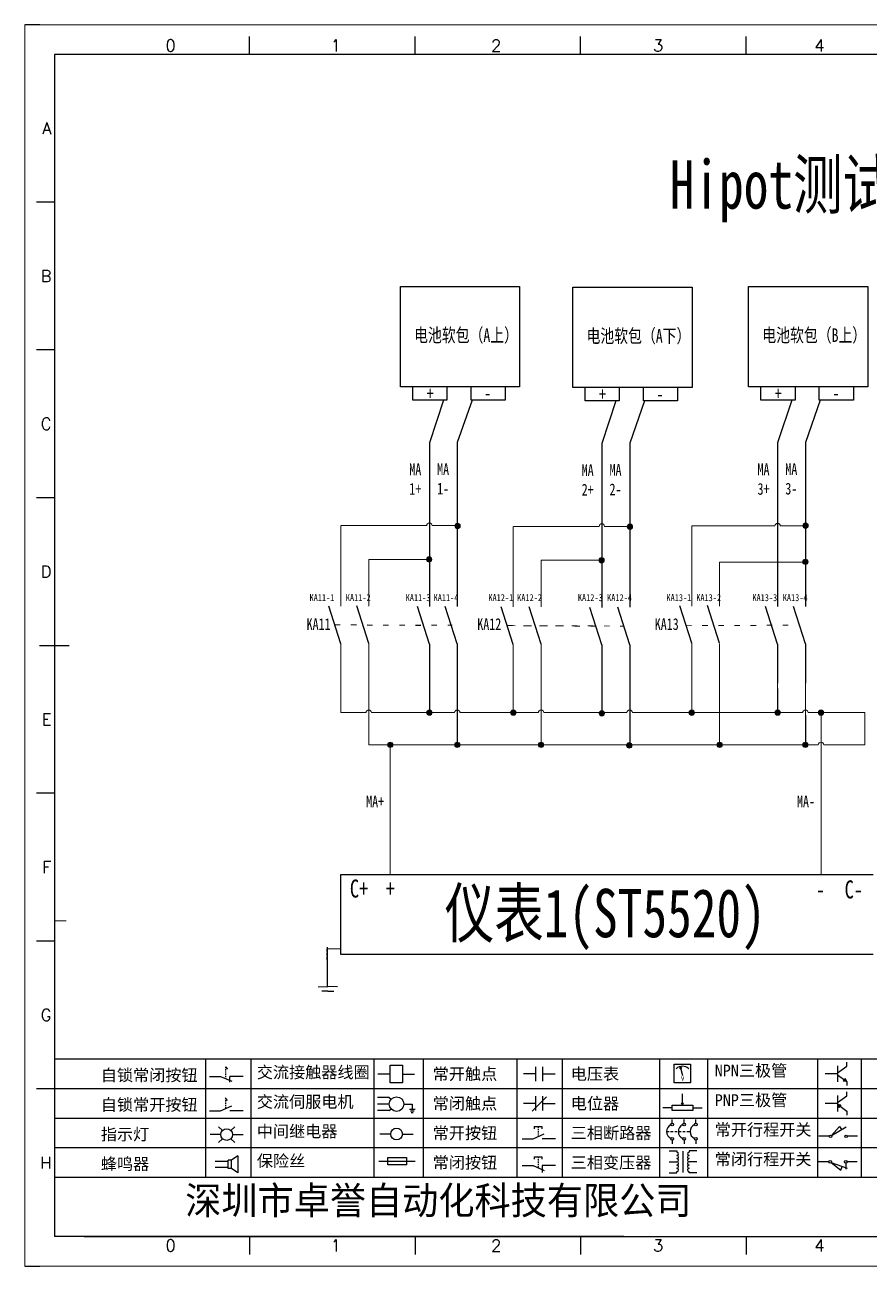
# Model space of a CAD drawing. Extents: x 38255 to 47052, y -6758 to -3353.
# Drawn here: x 40677.7 to 40834.8, y -5387.1 to -5156.1 of the extents above; entities that cross this region are included whole.
import ezdxf
from ezdxf.enums import TextEntityAlignment as Align

# ---------------------------------------------------------------- set-up
doc = ezdxf.new("R2010")
doc.units = 0
doc.header["$MEASUREMENT"] = 0
doc.linetypes.add('2', pattern=[15, 1, -2, 1, -2, 1, -2, 1, -2, 1, -2])
doc.linetypes.add('DASHED', pattern=[0.75, 0.5, -0.25])
doc.layers.add('AE_BOR', color=1, linetype='Continuous')
doc.layers.add('细实线层', color=7, linetype='Continuous')
doc.layers.add('frame', color=7, linetype='Continuous', lineweight=15)
doc.styles.add('WD', font='romans.shx', dxfattribs={"bigfont": 'gbcbig.shx'})
doc.styles.add('宋体', font='', dxfattribs={"width": 0.75})
doc.styles.add('汉字', font='')
doc.styles.get('宋体').set_extended_font_data('SimSun')
doc.styles.get('汉字').set_extended_font_data('新宋体')

# ---------------------------------------------------------------- blocks, each defined once
blk = doc.blocks.new('*U34')
at = {"linetype": 'ByBlock'}
for p, q in [((-1909.23, -780.45), (-1909.23, -780.67)), ((-1909.23, -780.45), (-1908.92, -780.84)), ((-1909.23, -780.84), (-1909.23, -781.05)), ((-1911.92, -782.07), (-1910.06, -782.07)), ((-1910.06, -782.07), (-1908.18, -782.88)), ((-1909.23, -781.23), (-1909.23, -781.44)), ((-1909.23, -781.61), (-1909.23, -781.83)), ((-1909.23, -782), (-1909.23, -782.21)), ((-1909.23, -782.38), (-1909.23, -782.43)), ((-1908.52, -783.07), (-1908.52, -782.07)), ((-1906.25, -782.07), (-1908.52, -782.07))]:
    blk.add_line(p, q, dxfattribs=at)
blk = doc.blocks.new('*U36')
at = {"linetype": 'ByBlock'}
for p, q in [((-1908.88, -791.17), (-1909.23, -790.71)), ((-1909.23, -790.71), (-1909.23, -790.92)), ((-1909.23, -791.09), (-1909.23, -791.31)), ((-1909.23, -791.48), (-1909.23, -791.69)), ((-1911.92, -792.89), (-1910.06, -792.89)), ((-1910.06, -792.89), (-1908.18, -792.08)), ((-1909.23, -791.86), (-1909.23, -792.08)), ((-1909.23, -792.25), (-1909.23, -792.47)), ((-1906.25, -792.89), (-1908.52, -792.89))]:
    blk.add_line(p, q, dxfattribs=at)
blk = doc.blocks.new('蜂鸣器')
at = {"linetype": 'ByBlock'}
for p, q in [((-1907.17, -795.53), (-1908.25, -796.26)), ((-1907.17, -795.53), (-1907.17, -798.41)), ((-1908.8, -796.48), (-1911.01, -796.48)), ((-1908.8, -797.46), (-1911.01, -797.46)), ((-1908.25, -796.26), (-1908.8, -796.26)), ((-1908.8, -797.68), (-1908.8, -796.26)), ((-1908.25, -797.68), (-1908.8, -797.68)), ((-1908.25, -797.68), (-1908.25, -796.26)), ((-1907.17, -798.41), (-1908.25, -797.68))]:
    blk.add_line(p, q, dxfattribs=at)
blk = doc.blocks.new('指示灯')
at = {"linetype": 'ByBlock'}
for p, q in [((-1854.25, -776.92), (-1856.06, -776.92)), ((-1854.62, -775.59), (-1853.97, -776.23)), ((-1851.9, -775.59), (-1852.54, -776.23)), ((-1852.26, -776.92), (-1850.45, -776.92)), ((-1854.62, -778.25), (-1853.97, -777.61)), ((-1851.9, -778.25), (-1852.54, -777.61))]:
    blk.add_line(p, q, dxfattribs=at)
blk.add_circle((-1853.26, -776.92), 0.992, dxfattribs=at)
blk = doc.blocks.new('交流接触器线圈')
at = {"linetype": 'ByBlock'}
for p, q in [((-1880.82, -781.77), (-1882.87, -781.77)), ((-1878.72, -781.77), (-1876.67, -781.77))]:
    blk.add_line(p, q, dxfattribs=at)
blk.add_lwpolyline([(-1880.82, -780.28), (-1878.72, -780.28), (-1878.72, -783.26), (-1880.82, -783.26)], close=True, dxfattribs=at)
blk = doc.blocks.new('交流伺服电机')
at = {"linetype": 'ByBlock'}
for p, q in [((-1880.97, -785.75), (-1882.94, -785.75)), ((-1880.97, -786.85), (-1882.94, -786.85)), ((-1880.97, -785.75), (-1880.65, -786.03)), ((-1878.49, -786.85), (-1877.07, -786.85)), ((-1877.07, -786.85), (-1877.07, -787.72)), ((-1880.97, -787.94), (-1882.94, -787.94)), ((-1880.97, -787.94), (-1880.65, -787.67)), ((-1877.54, -787.72), (-1876.59, -787.72)), ((-1877.38, -788.01), (-1876.75, -788.01)), ((-1877.23, -788.29), (-1876.9, -788.29))]:
    blk.add_line(p, q, dxfattribs=at)
blk.add_circle((-1879.73, -786.85), 1.24, dxfattribs=at)
blk = doc.blocks.new('中间继电器')
at = {"linetype": 'ByBlock'}
for p, q in [((-1880.72, -791.92), (-1882.54, -791.92)), ((-1878.74, -791.92), (-1876.92, -791.92))]:
    blk.add_line(p, q, dxfattribs=at)
blk.add_circle((-1879.73, -791.92), 0.992, dxfattribs=at)
blk = doc.blocks.new('保险丝')
at = {"linetype": 'ByBlock'}
blk.add_line((-1882.72, -796.49), (-1876.55, -796.49), dxfattribs=at)
blk.add_lwpolyline([(-1881.2, -795.86), (-1878.06, -795.86), (-1878.06, -797.12), (-1881.2, -797.12)], close=True, dxfattribs=at)
blk = doc.blocks.new('常开按钮')
at = {"linetype": 'ByBlock'}
for p, q in [((-1910.06, -787.73), (-1908.18, -786.93)), ((-1909.9, -785.68), (-1908.56, -785.68)), ((-1909.9, -785.68), (-1909.9, -786.07)), ((-1909.23, -785.68), (-1909.23, -785.89)), ((-1909.23, -786.06), (-1909.23, -786.28)), ((-1909.23, -786.45), (-1909.23, -786.67)), ((-1909.23, -786.84), (-1909.23, -787.05)), ((-1909.23, -787.22), (-1909.23, -787.38)), ((-1908.56, -785.68), (-1908.56, -786.07)), ((-1911.92, -787.73), (-1910.06, -787.73)), ((-1906.25, -787.73), (-1908.52, -787.73))]:
    blk.add_line(p, q, dxfattribs=at)
blk = doc.blocks.new('常开触点')
at = {"linetype": 'ByBlock'}
for p, q in [((-1853.82, -782.99), (-1853.82, -780.56)), ((-1852.6, -782.99), (-1852.6, -780.56)), ((-1853.82, -781.77), (-1855.88, -781.77)), ((-1852.6, -781.77), (-1850.55, -781.77))]:
    blk.add_line(p, q, dxfattribs=at)
blk = doc.blocks.new('常闭触点')
at = {"linetype": 'ByBlock'}
for p, q in [((-1853.82, -786.77), (-1855.88, -786.77)), ((-1852.01, -785.66), (-1854.43, -788.1)), ((-1853.82, -787.99), (-1853.82, -785.56)), ((-1852.6, -787.99), (-1852.6, -785.56)), ((-1852.6, -786.77), (-1850.55, -786.77))]:
    blk.add_line(p, q, dxfattribs=at)
blk = doc.blocks.new('常闭按钮')
at = {"linetype": 'ByBlock'}
for p, q in [((-1854.11, -790.83), (-1852.77, -790.83)), ((-1854.11, -790.83), (-1854.11, -791.22)), ((-1853.44, -790.83), (-1853.44, -791.04)), ((-1853.44, -791.21), (-1853.44, -791.43)), ((-1853.44, -791.6), (-1853.44, -791.82)), ((-1852.77, -790.83), (-1852.77, -791.22)), ((-1856.13, -792.28), (-1854.28, -792.28)), ((-1854.28, -792.28), (-1852.4, -793.09)), ((-1853.44, -791.99), (-1853.44, -792.2)), ((-1853.44, -792.37), (-1853.44, -792.53)), ((-1850.47, -792.28), (-1852.73, -792.28)), ((-1852.73, -792.28), (-1852.73, -793.43))]:
    blk.add_line(p, q, dxfattribs=at)
blk = doc.blocks.new('电压表')
at = {"linetype": 'ByBlock'}
for p, q in [((-1814.84, -780.75), (-1814.91, -781.13)), ((-1814.6, -781.05), (-1814.91, -781.13)), ((-1814.84, -780.75), (-1814.46, -782.26)), ((-1814.84, -780.75), (-1814.6, -781.05))]:
    blk.add_line(p, q, dxfattribs=at)
blk.add_lwpolyline([(-1815.84, -780.34), (-1813.07, -780.34), (-1813.07, -783.49), (-1815.84, -783.49)], close=True, dxfattribs=at)
blk.add_arc((-1814.46, -782.26), 1.56, 46.8313, 133.1687, dxfattribs=at)
at = {"linetype": 'ByBlock', "insert": (-1814.7, -782.39), "char_height": 0.75, "width": 0.6768, "attachment_point": 1}
blk.add_mtext('V', dxfattribs=at)
blk = doc.blocks.new('电位器')
at = {"linetype": 'ByBlock'}
for p, q in [((-1814.45, -787.3), (-1814.45, -785.39)), ((-1814.45, -787.3), (-1814.62, -786.96)), ((-1814.62, -786.96), (-1814.27, -786.96)), ((-1814.45, -787.3), (-1814.27, -786.96)), ((-1816.21, -787.75), (-1817.79, -787.75)), ((-1812.68, -787.75), (-1811.1, -787.75))]:
    blk.add_line(p, q, dxfattribs=at)
blk.add_lwpolyline([(-1816.21, -787.3), (-1812.68, -787.3), (-1812.68, -788.2), (-1816.21, -788.2)], close=True, dxfattribs=at)
blk = doc.blocks.new('三相断路器')
at = {"linetype": 'ByBlock'}
for p, q in [((-1816.17, -790.33), (-1816.17, -789.7)), ((-1814.17, -790.33), (-1814.17, -789.7)), ((-1812.18, -790.33), (-1812.18, -789.7)), ((-1817.14, -791.74), (-1816.72, -791.74)), ((-1816.45, -791.74), (-1816.03, -791.74)), ((-1816.17, -793.19), (-1816.17, -793.83)), ((-1815.76, -791.74), (-1815.34, -791.74)), ((-1815.07, -791.74), (-1814.65, -791.74)), ((-1814.38, -791.74), (-1813.96, -791.74)), ((-1814.17, -793.19), (-1814.17, -793.83)), ((-1813.69, -791.74), (-1813.27, -791.74)), ((-1812.18, -793.19), (-1812.18, -793.83))]:
    blk.add_line(p, q, dxfattribs=at)
for centre in [(-1816.17, -790.55), (-1814.17, -790.55), (-1812.18, -790.55), (-1816.17, -792.98), (-1814.17, -792.98), (-1812.18, -792.98)]:
    blk.add_circle(centre, 0.219, dxfattribs=at)
for centre in [(-1815.81, -791.74), (-1813.82, -791.74), (-1811.83, -791.74)]:
    blk.add_arc(centre, 1.32, 115.5791, 244.4209, dxfattribs=at)
blk = doc.blocks.new('三相变压器')
at = {"linetype": 'ByBlock'}
for p, q in [((-1816.69, -795.03), (-1815.37, -795.03)), ((-1815.37, -795.03), (-1815.37, -795.24)), ((-1814.34, -798.7), (-1814.34, -795.04)), ((-1812, -795.03), (-1813.32, -795.03)), ((-1813.32, -795.03), (-1813.32, -795.24)), ((-1816.69, -796.87), (-1815.37, -796.87)), ((-1812, -796.87), (-1813.32, -796.87)), ((-1816.69, -798.71), (-1815.37, -798.71)), ((-1815.37, -798.71), (-1815.37, -798.5)), ((-1813.32, -798.71), (-1813.32, -798.5)), ((-1812, -798.71), (-1813.32, -798.71))]:
    blk.add_line(p, q, dxfattribs=at)
for centre, start, end in [((-1815.37, -795.51), 270, 90), ((-1815.37, -796.06), 270, 90), ((-1813.32, -795.51), 90, 270), ((-1813.32, -796.06), 90, 270), ((-1815.37, -796.6), 270, 90), ((-1815.37, -797.14), 270, 90), ((-1815.37, -797.68), 270, 90), ((-1815.37, -798.23), 270, 90), ((-1813.32, -796.6), 90, 270), ((-1813.32, -797.14), 90, 270), ((-1813.32, -797.68), 90, 270), ((-1813.32, -798.23), 90, 270)]:
    blk.add_arc(centre, 0.271, start, end, dxfattribs=at)
blk = doc.blocks.new('NPN三极管')
at = {"linetype": 'ByBlock'}
for p, q in [((-1785.73, -780.61), (-1785.73, -783.32)), ((-1785.73, -781.82), (-1784.15, -780.66)), ((-1784.15, -780.66), (-1784.15, -779.98)), ((-1785.73, -781.97), (-1787.81, -781.97)), ((-1785.73, -782.11), (-1784.15, -783.27)), ((-1784.41, -782.73), (-1784.74, -783.18)), ((-1784.15, -783.27), (-1784.74, -783.18)), ((-1784.15, -783.27), (-1784.41, -782.73)), ((-1784.15, -783.27), (-1784.15, -783.96))]:
    blk.add_line(p, q, dxfattribs=at)
blk = doc.blocks.new('PNP三极管')
at = {"linetype": 'ByBlock'}
for p, q in [((-1784.9, -785.38), (-1784.9, -788.09)), ((-1783.32, -785.43), (-1783.32, -784.75)), ((-1784.9, -786.74), (-1786.98, -786.74)), ((-1784.9, -786.59), (-1783.32, -785.43)), ((-1784.9, -786.88), (-1783.32, -788.04)), ((-1784.9, -786.88), (-1784.31, -786.97)), ((-1784.9, -786.88), (-1784.64, -787.42)), ((-1784.31, -786.97), (-1784.64, -787.42)), ((-1783.32, -788.04), (-1783.32, -788.73))]:
    blk.add_line(p, q, dxfattribs=at)
blk = doc.blocks.new('常开行程开关')
at = {"linetype": 'ByBlock'}
for p, q in [((-1785.89, -792.17), (-1784.52, -790.62)), ((-1785.89, -792.17), (-1783.43, -790.72)), ((-1784.52, -790.62), (-1784.19, -791.17)), ((-1786.29, -792.3), (-1788.01, -792.3)), ((-1781.48, -792.3), (-1783.21, -792.3))]:
    blk.add_line(p, q, dxfattribs=at)
for centre in [(-1786.07, -792.3), (-1783.42, -792.3)]:
    blk.add_circle(centre, 0.219, dxfattribs=at)
blk = doc.blocks.new('常闭行程开关')
at = {"linetype": 'ByBlock'}
for p, q in [((-1786.34, -796.62), (-1788.07, -796.62)), ((-1785.93, -796.72), (-1783.25, -797.7)), ((-1785.93, -796.72), (-1784.3, -798)), ((-1784.3, -798), (-1784.08, -797.4)), ((-1783.48, -796.84), (-1783.48, -797.85)), ((-1781.54, -796.62), (-1783.26, -796.62))]:
    blk.add_line(p, q, dxfattribs=at)
for centre in [(-1786.12, -796.62), (-1783.48, -796.62)]:
    blk.add_circle(centre, 0.219, dxfattribs=at)
blk = doc.blocks.new('电控横A4')
for p, q in [((292, -5), (5, -5)), ((5, -5), (5, -205)), ((10.03, -205), (289.53, -205)), ((130.8, -205), (190.75, -205))]:
    blk.add_line(p, q)
at = {"lineweight": 9, "ltscale": 0.1}
for p, q in [((5, -151.57), (7, -151.57)), ((101.34, -205), (130.8, -205)), ((129.44, -205), (129.44, -205)), ((129.44, -205), (129.44, -205)), ((129.44, -205), (129.44, -205)), ((129.44, -205), (129.44, -205))]:
    blk.add_line(p, q, dxfattribs=at)
at = {"linetype": 'ByBlock'}
for p, q in [((292, -175), (5, -175)), ((292, -180), (5, -180)), ((292, -185), (5, -185)), ((292, -190), (5, -190)), ((292, -195), (5, -195))]:
    blk.add_line(p, q, dxfattribs=at)
at = {"color": 0, "lineweight": -2}
for p, q in [((30.58, -175), (30.58, -195)), ((38.26, -175), (38.26, -195)), ((59.05, -175), (59.05, -195)), ((67.4, -175), (67.4, -195)), ((83.26, -175), (83.26, -195)), ((90.91, -175), (90.91, -195)), ((107.4, -175), (107.4, -195)), ((115.5, -175), (115.5, -195)), ((134.12, -175), (134.12, -195)), ((141.48, -175), (141.48, -195))]:
    blk.add_line(p, q, dxfattribs=at)
at = {"color": 0, "ltscale": 2}
blk.add_line((101.34, -205), (5, -205), dxfattribs=at)
at = {"layer": 'AE_BOR', "lineweight": 30}
for p, q in [((2.53, 0), (0, 0)), ((0, -210), (2.53, -210))]:
    blk.add_line(p, q, dxfattribs=at)
at = {"layer": 'AE_BOR', "color": 1, "lineweight": 15}
for p, q in [((0, 0), (297, 0)), ((0, -210), (0, 0)), ((297, -210), (0, -210))]:
    blk.add_line(p, q, dxfattribs=at)
at = {"layer": 'AE_BOR'}
for p, q in [((38.03, -5), (38.03, -2)), ((66.03, -5), (66.03, -2)), ((94.03, -5), (94.03, -2)), ((122.03, -5), (122.03, -2)), ((5, -30), (2, -30)), ((5, -55), (2, -55)), ((5, -80), (2, -80)), ((5, -130), (2, -130)), ((5, -155), (2, -155)), ((5, -180), (2, -180)), ((38.03, -205), (38.03, -208)), ((66.03, -205), (66.03, -208)), ((94.03, -205), (94.03, -208)), ((122.03, -205), (122.03, -208))]:
    blk.add_line(p, q, dxfattribs=at)
at = {"layer": 'AE_BOR', "color": 2, "lineweight": 30}
blk.add_line((2.5, -105), (7.5, -105), dxfattribs=at)
at = {"linetype": 'ByBlock'}
for name, p in [('*U34', (1943.19, 604.18)), ('交流接触器线圈', (1942.62, 604.27)), ('常开触点', (1940.27, 604.3)), ('电压表', (1925.71, 604.52)), ('NPN三极管', (1923.2, 604.5)), ('PNP三极管', (1922.37, 604.27)), ('*U36', (1943.19, 609.18)), ('交流伺服电机', (1942.62, 604.27)), ('常闭触点', (1940.27, 604.3)), ('电位器', (1925.71, 604.52)), ('指示灯', (1887.41, 589.18)), ('中间继电器', (1942.62, 604.27)), ('常开按钮', (1996.06, 599.3)), ('三相断路器', (1925.71, 604.52)), ('常开行程开关', (1922.37, 604.27)), ('三相变压器', (1925.71, 604.52)), ('蜂鸣器', (1943.19, 604.18)), ('保险丝', (1942.62, 604.27)), ('常闭按钮', (1940.27, 599.3)), ('常闭行程开关', (1922.37, 604.27))]:
    blk.add_blockref(name, p, dxfattribs=at)
at = {"char_height": 2, "attachment_point": 1, "style": '汉字'}
for s, insert in [('{\\fKaiTi_GB2312|b0|i0|c134|p49;自锁常闭按钮}', (12.86, -176.69)), ('{\\fKaiTi_GB2312|b0|i0|c134|p49;交流接触器线圈}', (39.25, -176.19)), ('{\\fKaiTi_GB2312|b0|i0|c134|p49;常开触点}', (69.01, -176.48)), ('{\\fKaiTi_GB2312|b0|i0|c134|p49;电压表}', (92.37, -176.47)), ('{\\fKaiTi_GB2312|b0|i0|c134|p49;NPN三极管}', (116.73, -175.91)), ('{\\fKaiTi_GB2312|b0|i0|c134|p49;自锁常开按钮}', (12.86, -181.69)), ('{\\fKaiTi_GB2312|b0|i0|c134|p49;交流伺服电机}', (39.25, -181.19)), ('{\\fKaiTi_GB2312|b0|i0|c134|p49;常闭触点}', (69.01, -181.48)), ('{\\fKaiTi_GB2312|b0|i0|c134|p49;电位器}', (92.37, -181.47)), ('{\\fKaiTi_GB2312|b0|i0|c134|p49;PNP三极管}', (116.73, -180.91)), ('{\\fKaiTi_GB2312|b0|i0|c134|p49;指示灯}', (12.86, -186.69)), ('{\\fKaiTi_GB2312|b0|i0|c134|p49;中间继电器}', (39.25, -186.19)), ('{\\fKaiTi_GB2312|b0|i0|c134|p49;常开按钮}', (69.01, -186.48)), ('{\\fKaiTi_GB2312|b0|i0|c134|p49;三相断路器}', (92.37, -186.47)), ('{\\fKaiTi_GB2312|b0|i0|c134|p49;常开行程开关}', (116.73, -185.91)), ('{\\fKaiTi_GB2312|b0|i0|c134|p49;保险丝}', (39.25, -191.19)), ('{\\fKaiTi_GB2312|b0|i0|c134|p49;常闭行程开关}', (116.73, -190.91)), ('{\\fKaiTi_GB2312|b0|i0|c134|p49;蜂鸣器}', (12.86, -191.69)), ('{\\fKaiTi_GB2312|b0|i0|c134|p49;常闭按钮}', (69.01, -191.48)), ('{\\fKaiTi_GB2312|b0|i0|c134|p49;三相变压器}', (92.37, -191.47))]:
    blk.add_mtext(s, dxfattribs=dict(at, insert=insert))
at = {"color": 0, "lineweight": -2, "insert": (27.14, -196.53), "char_height": 4.7064, "width": 96.1138, "attachment_point": 1}
blk.add_mtext('深圳市卓誉自动化科技有限公司', dxfattribs=at)
at = {"layer": 'AE_BOR', "style": 'WD'}
for s, p in [('0', (24.67, -4.5)), ('1', (52.6, -4.5)), ('2', (79.75, -4.5)), ('3', (107.15, -4.5)), ('4', (134.45, -4.5)), ('0', (24.67, -207.5)), ('1', (52.6, -207.5)), ('2', (79.75, -207.5)), ('3', (107.15, -207.5)), ('4', (134.45, -207.5))]:
    blk.add_text(s, height=2, dxfattribs=at).set_placement(p, align=Align.CENTER)
for s, p in [('A', (4.5, -17.5)), ('B', (4.5, -42.5)), ('C', (4.5, -67.5)), ('D', (4.5, -92.5)), ('E', (4.5, -117.5)), ('F', (4.5, -142.5)), ('G', (4.5, -167.5)), ('H', (4.5, -192.5))]:
    blk.add_text(s, height=2, dxfattribs=at).set_placement(p, align=Align.MIDDLE_RIGHT)

msp = doc.modelspace()

# ---------------------------------------------------------------- hatches: boundary and pattern name
at = {"lineweight": 0}
for points in [[(40758.695, -5249.367, 1), (40757.695, -5249.367, 1)], [(40790.783, -5249.509, 1), (40789.783, -5249.509, 1)], [(40823.458, -5249.29, 1), (40822.458, -5249.29, 1)], [(40753.412, -5255.596, 1), (40752.412, -5255.596, 1)], [(40785.5, -5255.738, 1), (40784.5, -5255.738, 1)], [(40823.445, -5256.036, 1), (40822.445, -5256.036, 1)], [(40802.294, -5284.112, 1), (40801.294, -5284.112, 1)], [(40818.268, -5284.09, 1), (40817.268, -5284.09, 1)], [(40826.341, -5284.09, 1), (40825.341, -5284.09, 1)], [(40790.653, -5290.208, 1), (40789.653, -5290.208, 1)], [(40807.471, -5290.09, 1), (40806.471, -5290.09, 1)], [(40823.445, -5290.09, 1), (40822.445, -5290.09, 1)], [(40823.445, -5290.09, 1), (40822.445, -5290.09, 1)]]:
    msp.add_hatch(color=256, dxfattribs=at).paths.add_polyline_path(points)
h = msp.add_hatch(color=256, dxfattribs=at)
edge = h.paths.add_edge_path()
edge.add_arc((40752.964, -5284.09), 0.5, 0, 360)
h = msp.add_hatch(color=256, dxfattribs=at)
edge = h.paths.add_edge_path()
edge.add_arc((40768.574, -5284.09), 0.5, 0, 360)
h = msp.add_hatch(color=256, dxfattribs=at)
edge = h.paths.add_edge_path()
edge.add_arc((40785.052, -5284.231), 0.5, 0, 360)
h = msp.add_hatch(color=256, dxfattribs=at)
edge = h.paths.add_edge_path()
edge.add_arc((40745.664, -5290.09), 0.5, 0, 360)
h = msp.add_hatch(color=256, dxfattribs=at)
edge = h.paths.add_edge_path()
edge.add_arc((40758.141, -5290.09), 0.5, 0, 360)
h = msp.add_hatch(color=256, dxfattribs=at)
edge = h.paths.add_edge_path()
edge.add_arc((40773.752, -5290.09), 0.5, 0, 360)

# ---------------------------------------------------------------- linework, layer by layer
for p, q in [((40747.571, -5204.772), (40769.75, -5204.772)), ((40747.571, -5223.457), (40747.571, -5204.772)), ((40769.75, -5204.772), (40769.75, -5223.457)), ((40779.659, -5204.914), (40801.838, -5204.914)), ((40779.659, -5223.599), (40779.659, -5204.914)), ((40801.838, -5204.914), (40801.838, -5223.599)), ((40812.376, -5204.772), (40834.555, -5204.772)), ((40812.376, -5223.457), (40812.376, -5204.772)), ((40834.555, -5204.772), (40834.555, -5223.457)), ((40769.75, -5223.457), (40747.571, -5223.457)), ((40749.843, -5225.932), (40749.843, -5223.457)), ((40756.202, -5223.457), (40756.202, -5225.932)), ((40760.711, -5225.932), (40760.711, -5223.457)), ((40767.071, -5223.457), (40767.071, -5225.932)), ((40801.838, -5223.599), (40779.659, -5223.599)), ((40781.931, -5226.074), (40781.931, -5223.599)), ((40788.29, -5223.599), (40788.29, -5226.074)), ((40792.799, -5226.074), (40792.799, -5223.599)), ((40799.159, -5223.599), (40799.159, -5226.074)), ((40834.555, -5223.457), (40812.376, -5223.457)), ((40814.647, -5225.932), (40814.647, -5223.457)), ((40821.007, -5223.457), (40821.007, -5225.932)), ((40825.515, -5225.932), (40825.515, -5223.457)), ((40831.875, -5223.457), (40831.875, -5225.932)), ((40756.202, -5225.932), (40749.843, -5225.932)), ((40755.575, -5225.932), (40752.964, -5233.889)), ((40760.891, -5225.932), (40758.141, -5233.839)), ((40767.071, -5225.932), (40760.711, -5225.932)), ((40788.29, -5226.074), (40781.931, -5226.074)), ((40787.663, -5226.074), (40785.052, -5234.031)), ((40792.979, -5226.074), (40790.229, -5233.98)), ((40799.159, -5226.074), (40792.799, -5226.074)), ((40821.007, -5225.932), (40814.647, -5225.932)), ((40820.38, -5225.932), (40817.768, -5233.889)), ((40825.695, -5225.932), (40822.945, -5233.839)), ((40831.875, -5225.932), (40825.515, -5225.932)), ((40758.141, -5249.307), (40758.141, -5264.329)), ((40790.229, -5249.449), (40790.229, -5264.471)), ((40822.945, -5249.307), (40822.945, -5264.329)), ((40752.964, -5271.361), (40752.964, -5284.09)), ((40758.141, -5271.31), (40758.141, -5278.59)), ((40817.768, -5271.361), (40817.768, -5278.59)), ((40822.945, -5271.31), (40822.945, -5278.59)), ((40785.052, -5271.503), (40785.052, -5278.731)), ((40790.229, -5271.452), (40790.229, -5278.731)), ((40758.141, -5278.59), (40758.141, -5283.59)), ((40785.052, -5278.731), (40785.052, -5284.231)), ((40790.229, -5278.731), (40790.229, -5283.731)), ((40817.768, -5279.59), (40817.768, -5284.09)), ((40758.141, -5283.59), (40758.141, -5290.09)), ((40790.229, -5283.731), (40790.229, -5290.231)), ((40822.945, -5284.59), (40822.945, -5290.09)), ((40736.486, -5314.213), (40835.572, -5314.213)), ((40736.486, -5329.115), (40736.486, -5314.213)), ((40733.908, -5327.753), (40733.908, -5335.083)), ((40835.572, -5329.115), (40736.486, -5329.115)), ((40732.258, -5335.097), (40734.047, -5335.083)), ((40734.047, -5335.954), (40732.922, -5335.954)), ((40735.835, -5335.097), (40734.047, -5335.083)), ((40734.047, -5335.954), (40735.171, -5335.954))]:
    msp.add_line(p, q)
at = {"color": 7}
for p, q in [((40752.964, -5233.889), (40752.964, -5264.379)), ((40758.141, -5233.839), (40758.141, -5264.329)), ((40785.052, -5234.031), (40785.052, -5264.521)), ((40790.229, -5233.98), (40790.229, -5264.471)), ((40817.768, -5233.889), (40817.768, -5264.379)), ((40822.945, -5233.839), (40822.945, -5264.329)), ((40736.486, -5271.278), (40734.255, -5264.297)), ((40741.664, -5271.227), (40739.432, -5264.246)), ((40752.964, -5271.361), (40750.732, -5264.379)), ((40758.141, -5271.31), (40755.909, -5264.329)), ((40768.574, -5271.42), (40766.343, -5264.438)), ((40773.752, -5271.369), (40771.52, -5264.388)), ((40790.229, -5271.452), (40787.997, -5264.471)), ((40801.794, -5271.197), (40799.562, -5264.216)), ((40806.971, -5271.147), (40804.74, -5264.165)), ((40817.768, -5271.361), (40815.536, -5264.379)), ((40822.945, -5271.31), (40820.714, -5264.329)), ((40785.052, -5271.503), (40782.82, -5264.521))]:
    msp.add_line(p, q, dxfattribs=at)
at = {"lineweight": 0}
for p, q in [((40825.841, -5284.09), (40825.841, -5314.213)), ((40745.664, -5290.09), (40745.664, -5314.213)), ((40779.229, -5290.09), (40825.341, -5290.09))]:
    msp.add_line(p, q, dxfattribs=at)
at = {"color": 0, "linetype": 'DASHED'}
msp.add_line((40733.885, -5328.071), (40733.885, -5330.211), dxfattribs=at)
at = {"lineweight": 0}
for centre in [(40758.195, -5249.367), (40790.283, -5249.509), (40822.958, -5249.29), (40752.912, -5255.596), (40785, -5255.738), (40822.945, -5256.036), (40752.964, -5284.09), (40768.574, -5284.09), (40785.052, -5284.231), (40801.794, -5284.112), (40817.768, -5284.09), (40825.841, -5284.09), (40745.664, -5290.09), (40758.141, -5290.09), (40773.752, -5290.09), (40790.153, -5290.208), (40806.971, -5290.09), (40822.945, -5290.09), (40822.945, -5290.09)]:
    msp.add_circle(centre, 0.5, dxfattribs=at)
for centre in [(40752.964, -5249.307), (40785.052, -5249.449), (40817.768, -5249.367), (40741.664, -5284.09), (40758.141, -5284.09), (40773.752, -5284.09), (40790.229, -5284.09), (40822.945, -5284.09), (40825.841, -5290.09)]:
    msp.add_arc(centre, 0.5, 0, 180, dxfattribs=at)
at = {"layer": 'frame', "lineweight": 0}
for p, q in [((40818.268, -5249.367), (40822.945, -5249.367)), ((40833.974, -5290.09), (40833.974, -5284.09))]:
    msp.add_line(p, q, dxfattribs=at)
at = {"layer": '细实线层', "lineweight": 0}
for p, q in [((40736.486, -5249.337), (40736.486, -5264.297)), ((40752.464, -5249.307), (40736.504, -5249.307)), ((40758.141, -5249.307), (40753.464, -5249.307)), ((40768.574, -5249.479), (40768.574, -5264.438)), ((40784.552, -5249.449), (40768.592, -5249.449)), ((40790.229, -5249.449), (40785.552, -5249.449)), ((40801.794, -5249.367), (40801.794, -5264.266)), ((40801.794, -5249.367), (40817.268, -5249.367)), ((40741.664, -5255.596), (40741.664, -5264.297)), ((40752.964, -5255.596), (40741.664, -5255.596)), ((40773.752, -5255.738), (40773.752, -5264.438)), ((40785.052, -5255.738), (40773.752, -5255.738)), ((40806.971, -5256.094), (40806.971, -5264.266)), ((40806.971, -5256.094), (40822.945, -5256.094)), ((40736.486, -5271.278), (40736.486, -5284.09)), ((40741.664, -5271.227), (40741.664, -5290.12)), ((40768.574, -5271.42), (40768.574, -5284.09)), ((40773.752, -5271.369), (40773.752, -5290.09)), ((40801.794, -5271.197), (40801.794, -5284.09)), ((40806.971, -5271.248), (40806.971, -5290.09)), ((40817.768, -5278.59), (40817.768, -5279.59)), ((40822.945, -5278.59), (40822.945, -5284.59)), ((40741.164, -5284.09), (40736.486, -5284.09)), ((40753.464, -5284.09), (40742.163, -5284.09)), ((40753.464, -5284.09), (40757.641, -5284.09)), ((40758.641, -5284.09), (40773.252, -5284.09)), ((40789.729, -5284.09), (40774.252, -5284.09)), ((40822.445, -5284.09), (40790.729, -5284.09)), ((40833.974, -5284.09), (40823.445, -5284.09)), ((40741.664, -5290.09), (40773.518, -5290.09)), ((40773.518, -5290.09), (40779.229, -5290.09)), ((40826.341, -5290.09), (40833.974, -5290.09)), ((40733.885, -5328.071), (40736.486, -5328.071))]:
    msp.add_line(p, q, dxfattribs=at)
at = {"layer": '细实线层', "color": 6, "linetype": '2', "lineweight": 0}
for p, q in [((40735.365, -5267.77), (40757.213, -5267.845)), ((40735.365, -5267.77), (40751.848, -5267.87)), ((40783.936, -5268.012), (40767.453, -5267.912)), ((40767.453, -5267.912), (40789.121, -5267.988)), ((40800.746, -5267.919), (40821.829, -5267.82)), ((40801.794, -5271.197), (40801.794, -5271.197))]:
    msp.add_line(p, q, dxfattribs=at)

# ---------------------------------------------------------------- block references
at = {"xscale": 1.1, "yscale": 1.1, "zscale": 1.1}
msp.add_blockref('电控横A4', (40677.661, -5156.107), dxfattribs=at)

# ---------------------------------------------------------------- texts
at = {"style": '宋体', "width": 0.75}
for s, p in [('Hipot测试热压位选择', (40841.387, -5190.306)), ('仪表1(ST5520)', (40785.696, -5325.899))]:
    msp.add_text(s, height=9, dxfattribs=at).set_placement(p, align=Align.CENTER)
for s, height, p in [('电池软包（A上）', 2.52, (40750.112, -5215.115)), ('电池软包（A下）', 2.52, (40782.199, -5215.257)), ('电池软包（B上）', 2.52, (40814.916, -5215.115)), ('+', 2.52, (40752.44, -5225.922)), ('-', 2.52, (40763.166, -5225.922)), ('+', 2.52, (40784.528, -5226.064)), ('-', 2.52, (40795.254, -5226.064)), ('+', 2.52, (40817.244, -5225.922)), ('-', 2.52, (40827.971, -5225.922)), ('KA11-1', 1.3104, (40730.654, -5263.354)), ('KA11-2', 1.3104, (40737.401, -5263.354)), ('KA11-3', 1.3104, (40748.547, -5263.354)), ('KA11-4', 1.3104, (40753.745, -5263.354)), ('KA12-1', 1.3104, (40763.941, -5263.354)), ('KA12-2', 1.3104, (40769.289, -5263.354)), ('KA12-3', 1.3104, (40780.585, -5263.354)), ('KA12-4', 1.3104, (40786.033, -5263.354)), ('KA13-1', 1.3104, (40797.079, -5263.354)), ('KA13-2', 1.3104, (40802.627, -5263.354)), ('KA13-3', 1.3104, (40813.073, -5263.354)), ('KA13-4', 1.3104, (40818.721, -5263.354)), ('KA11', 2.184, (40730.106, -5268.709)), ('KA12', 2.184, (40761.871, -5268.709)), ('KA13', 2.184, (40794.898, -5268.709)), ('C+', 3.36, (40738.156, -5318.515)), ('C-', 3.36, (40830.229, -5318.674)), ('+', 3.36, (40744.83, -5318.515)), ('-', 3.36, (40824.884, -5318.674))]:
    msp.add_text(s, height=height, dxfattribs=at).set_placement(p)
at = {"char_height": 2.184, "attachment_point": 1, "style": '宋体'}
for s, insert, width in [('MA\\P1+', (40749.218, -5237.729), 4.28061), ('MA\\P1-', (40754.395, -5237.678), 4.28061), ('MA\\P2+', (40781.306, -5237.871), 4.28061), ('MA\\P2-', (40786.483, -5237.82), 4.28061), ('MA\\P3+', (40814.022, -5237.729), 4.28061), ('MA\\P3-', (40819.199, -5237.678), 4.28061), ('MA+', (40741.19, -5299.523), 3.42449), ('MA-', (40821.367, -5299.523), 3.42449)]:
    msp.add_mtext(s, dxfattribs=dict(at, insert=insert, width=width))

doc.saveas('drawing.dxf')
